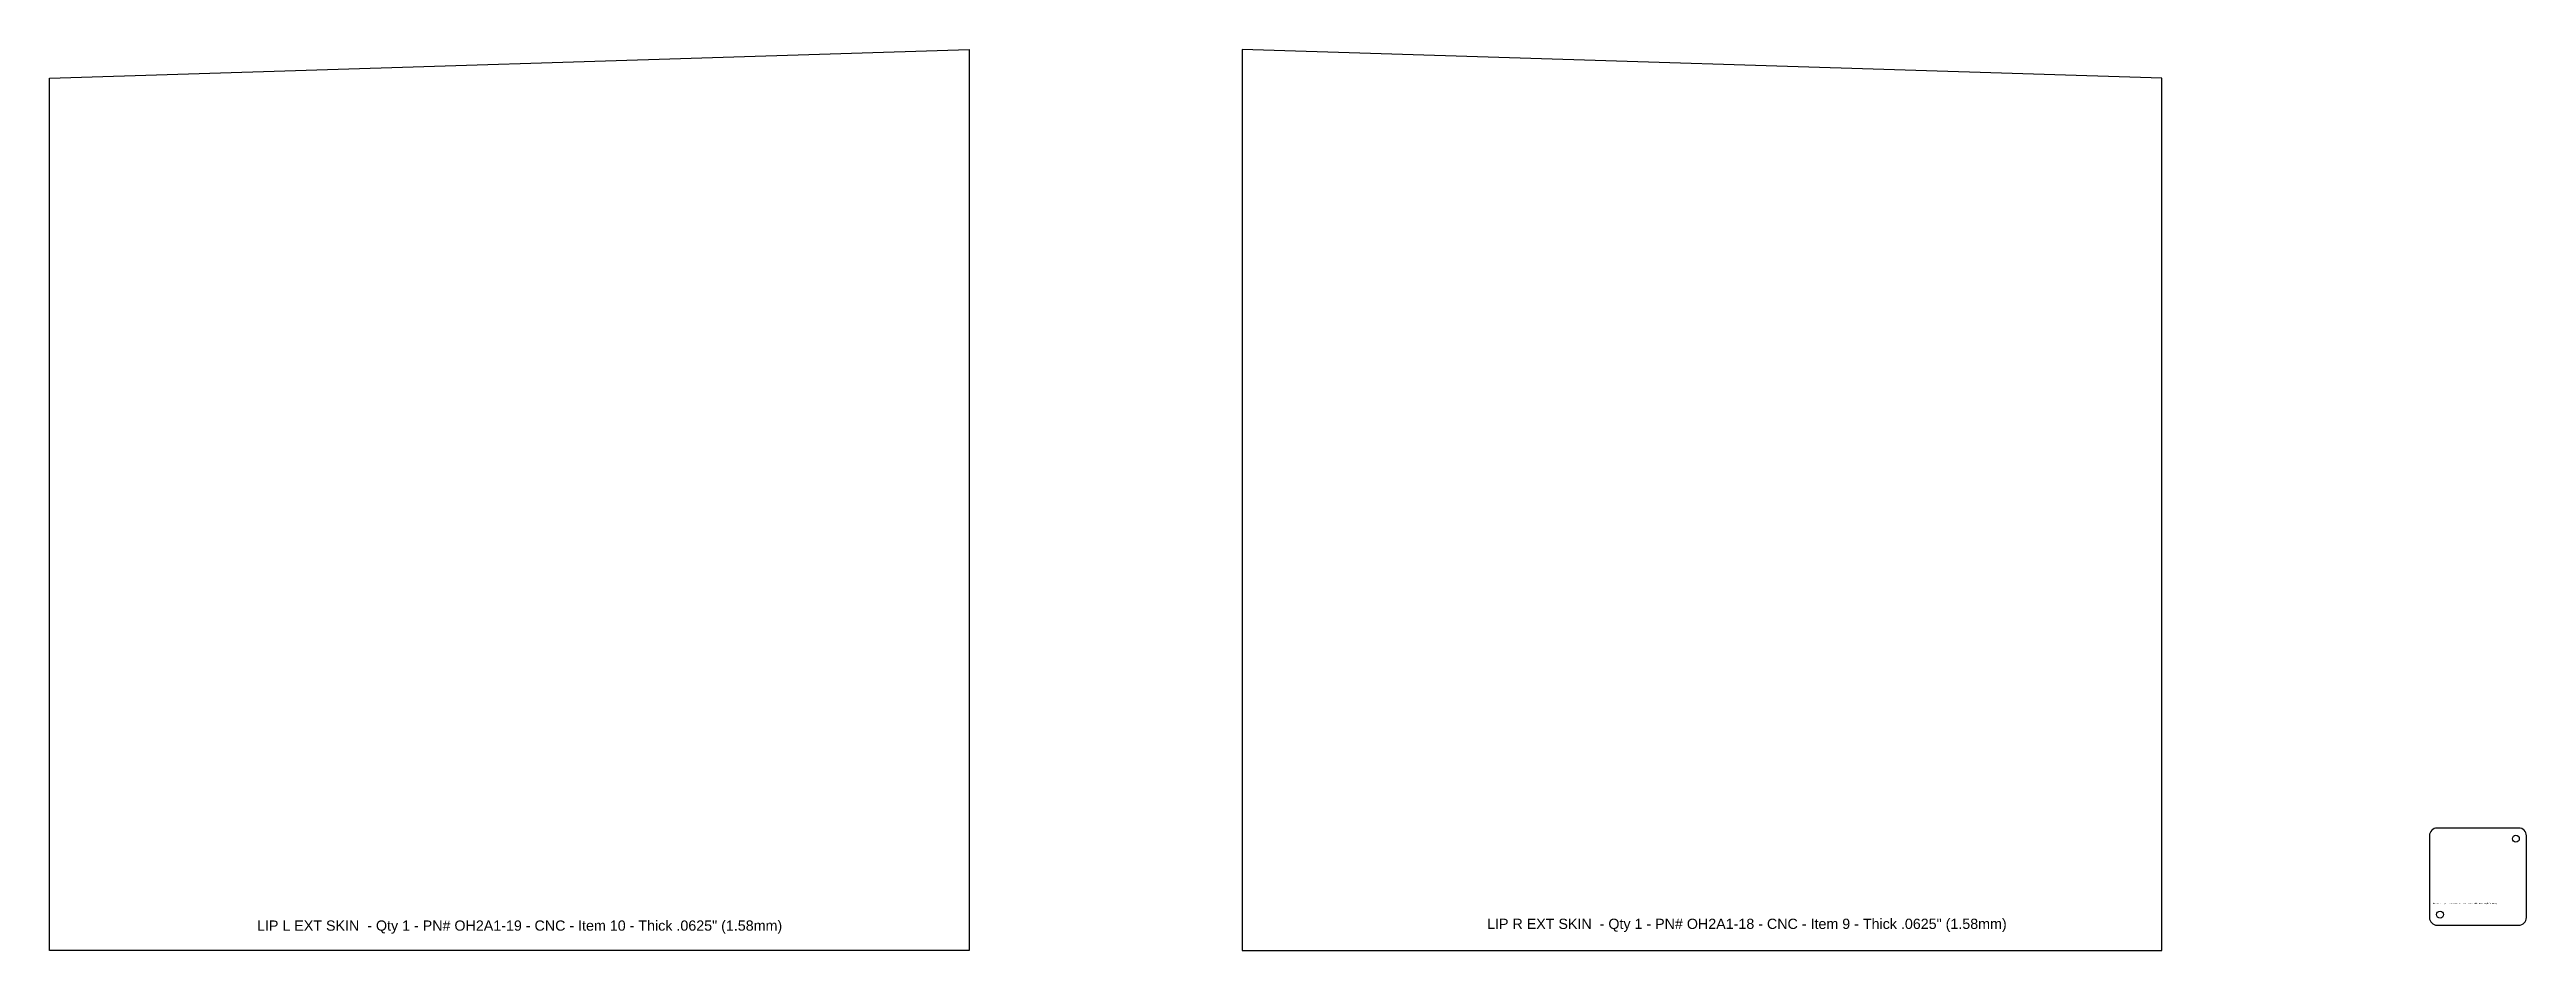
# Model space of a CAD drawing. Header units: inches. Extents: x 5.7 to 66.4, y 7.5 to 29.5.
import ezdxf

# ---------------------------------------------------------------- set-up
doc = ezdxf.new("R2010")
doc.units = ezdxf.units.IN
doc.header["$MEASUREMENT"] = 0
doc.layers.add('Info', color=4, linetype='Continuous')
doc.styles.add('Annotative', font='arial.ttf')

msp = doc.modelspace()

# ---------------------------------------------------------------- linework, layer by layer
for points in [[(5.747, 7.466), (5.747, 28.796), (28.257, 29.496), (28.257, 7.466)], [(57.446, 7.466), (57.446, 28.796), (34.936, 29.496), (34.936, 7.466)]]:
    msp.add_lwpolyline(points, close=True)
at = {"color": 7, "linetype": 'Continuous'}
msp.add_lwpolyline([(66.372, 8.27), (66.372, 10.27, 0.414214), (66.185, 10.458), (64.185, 10.458, 0.414214), (63.997, 10.27), (63.997, 8.27, 0.414214), (64.185, 8.083), (66.185, 8.083, 0.414214)], format="xyb", close=True, dxfattribs=at)
for centre, radius in [((66.113, 10.198), 0.0847), ((64.257, 8.342), 0.0848)]:
    msp.add_circle(centre, radius, dxfattribs=at)

# ---------------------------------------------------------------- texts
at = {"layer": 'Info', "style": 'Annotative'}
for s, height, p in [('Clock Cover  - Qty 1 - PN# OH2A1-17 - CNC - Item 8 - Thick .0625" Acrylic (1.58mm)', 0.03, (64.063, 8.598)), ('LIP L EXT SKIN  - Qty 1 - PN# OH2A1-19 - CNC - Item 10 - Thick .0625" (1.58mm)', 0.25, (10.825, 7.948)), ('LIP R EXT SKIN  - Qty 1 - PN# OH2A1-18 - CNC - Item 9 - Thick .0625" (1.58mm)', 0.25, (40.932, 7.991))]:
    msp.add_text(s, height=height, dxfattribs=at).set_placement(p)

doc.saveas('drawing.dxf')
